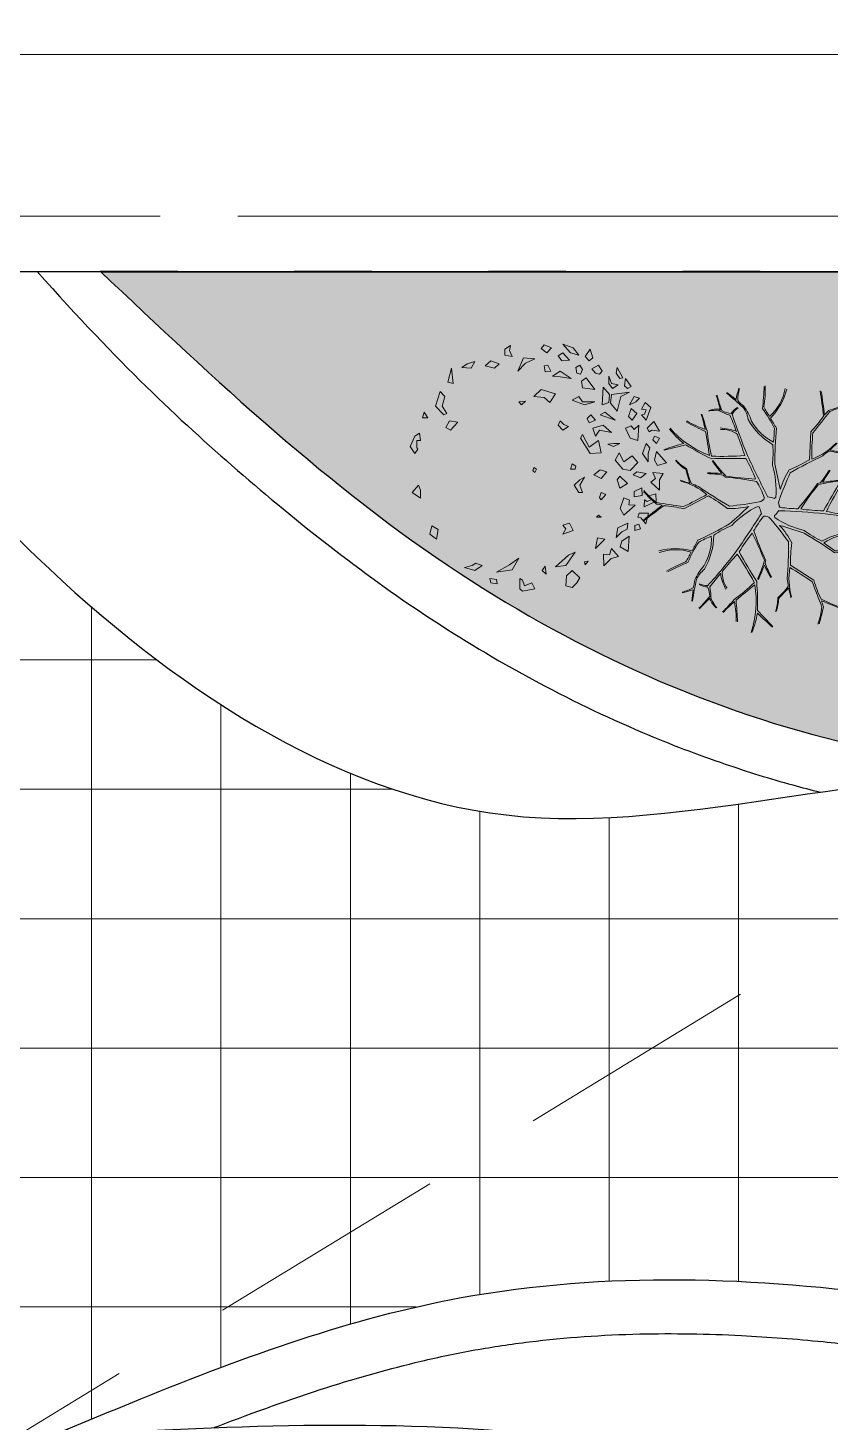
# Model space of a CAD drawing. Header units: inches. Extents: x -12 to 20935469, y -1604 to 24729220.
# Drawn here: x 20926392.1 to 20926466.5, y 24710626.2 to 24710755.5 of the extents above; entities that cross this region are included whole.
import ezdxf

# ---------------------------------------------------------------- set-up
doc = ezdxf.new("R2010")
doc.units = ezdxf.units.IN
doc.header["$LTSCALE"] = 0.03
doc.header["$MEASUREMENT"] = 0
for name, pattern in [('ACAD_ISO03W100', [30, 12, -18]), ('ACAD_ISO08W100', [36, 24, -3, 6, -3]), ('DASHED2', [0.375, 0.25, -0.125])]:
    doc.linetypes.add(name, pattern=pattern)
for name, color, linetype, lineweight in [('dimension', 250, 'Continuous', 0), ('Dot', 253, 'Continuous', 0), ('green_.25', 82, 'Continuous', 0), ('Grid Line', 252, 'Continuous', 18), ('Hatch', 253, 'Continuous', 15), ('hatch-1', 253, 'Continuous', 5), ('ILLUSTR-TREE', 74, 'Continuous', 0), ('wind.', 150, 'Continuous', 20)]:
    doc.layers.add(name, color=color, linetype=linetype, lineweight=lineweight)

# ---------------------------------------------------------------- blocks, each defined once
blk = doc.blocks.new('fff')
at = {"layer": 'Grid Line', "color": 252, "linetype": 'ACAD_ISO08W100', "lineweight": 9, "ltscale": 80, "true_color": 0x939598}
blk.add_line((20833096.95, 24724010.75), (20830726.15, 24724010.75), dxfattribs=at)
blk = doc.blocks.new('GRN1')
at = {"layer": 'ILLUSTR-TREE', "true_color": 0x30441d}
h = blk.add_hatch(color=89, dxfattribs=at)
h.paths.add_polyline_path([(0.2571, -0.0526), (0.2603, -0.0695), (0.2735, -0.0695), (0.2817, -0.0569), (0.2702, -0.059)])
h.paths.add_polyline_path([(0.2406, -0.0821), (0.2308, -0.0927), (0.2357, -0.1137), (0.2472, -0.1011)])
h.paths.add_polyline_path([(0.1897, 0.2148), (0.1848, 0.2064), (0.1914, 0.2), (0.2078, 0.2021)])
h.paths.add_polyline_path([(0.193, 0.1853), (0.1848, 0.1727), (0.1963, 0.1642), (0.2127, 0.1642), (0.1963, 0.1706)])
h.paths.add_polyline_path([(0.1864, 0.1053), (0.2012, 0.1032), (0.2094, 0.1137), (0.1831, 0.1327)])
h.paths.add_polyline_path([(0.2603, 0.0969), (0.2653, 0.0779), (0.285, 0.0611), (0.2768, 0.0842)])
h.paths.add_polyline_path([(0.2078, 0.08), (0.2242, 0.0547), (0.2127, 0.0379), (0.2111, 0.0547)])
h.paths.add_polyline_path([(0.2521, -0.0021), (0.2538, -0.0274), (0.2242, -0.04), (0.2423, -0.0232)])
h.paths.add_polyline_path([(0.2653, 0.0253), (0.2751, 0.0126), (0.2833, 0.019), (0.2768, 0.0358)])
h.paths.add_polyline_path([(0.2373, 0.0274), (0.2357, 0.019), (0.2226, 0.0211), (0.2242, 0.0337)])
h.paths.add_polyline_path([(0.2488, 0.0758), (0.2472, 0.059), (0.2587, 0.0505), (0.2653, 0.0611)])
h.paths.add_polyline_path([(0.2094, 0.1958), (0.2078, 0.1895), (0.2193, 0.1811), (0.2324, 0.1832)])
h.paths.add_polyline_path([(0.2291, 0.1263), (0.2193, 0.1348), (0.2176, 0.1432), (0.2242, 0.1495), (0.2373, 0.1411)])
h.paths.add_polyline_path([(0.2373, 0.099), (0.2275, 0.1053), (0.2176, 0.1011), (0.2193, 0.0927), (0.2324, 0.0905)])
h.paths.add_polyline_path([(0.2538, 0.1284), (0.2472, 0.12), (0.2571, 0.1116), (0.2735, 0.1221)])
h.paths.add_polyline_path([(0.1963, -0.1853), (0.1996, -0.1979), (0.2308, -0.1895)])
h.paths.add_polyline_path([(0.2456, -0.1369), (0.2308, -0.1453), (0.2324, -0.1663), (0.2406, -0.1537)])
h.paths.add_polyline_path([(0.0402, 0.1474), (0.0386, 0.1221), (0.0731, 0.1011), (0.0813, 0.1053), (0.0534, 0.12), (0.0682, 0.1411)])
h.paths.add_polyline_path([(0.0731, 0.278), (0.0616, 0.2716), (0.0698, 0.2632), (0.078, 0.2674)])
h.paths.add_polyline_path([(-0.2275, -0.0884), (-0.2226, -0.0526), (-0.1963, -0.0379), (-0.2111, -0.059)])
h.paths.add_polyline_path([(0.0205, 0.2527), (0.0386, 0.24), (0.0616, 0.2485), (0.0517, 0.2569), (0.0386, 0.2527)])
h.paths.add_polyline_path([(-0.2406, 0.099), (-0.2242, 0.0821), (-0.2357, 0.0695), (-0.2587, 0.0674), (-0.262, 0.0821), (-0.2521, 0.0927)])
h.paths.add_polyline_path([(-0.2324, 0.0232), (-0.2242, 0.0147), (-0.2143, 0.0211)])
h.paths.add_polyline_path([(-0.1307, 0.2358), (-0.1344, 0.2232), (-0.1226, 0.2231), (-0.1198, 0.2319)])
h.paths.add_polyline_path([(-0.1039, 0.2299), (-0.106, 0.2367), (-0.1191, 0.2474), (-0.0951, 0.2536), (-0.0951, 0.2327)])
h.paths.add_polyline_path([(-0.0555, 0.2396), (-0.0585, 0.2217), (-0.0467, 0.2215), (-0.0384, 0.2388)])
h.paths.add_polyline_path([(-0.0771, 0.224), (-0.1, 0.1981), (-0.0846, 0.1897), (-0.0609, 0.1985), (-0.0663, 0.2109), (-0.0766, 0.2096)])
h.paths.add_polyline_path([(-0.216, 0.0442), (-0.2127, 0.0674), (-0.1831, 0.0884), (-0.1897, 0.0737)])
h.paths.add_polyline_path([(-0.1421, 0.0611), (-0.1339, 0.0842), (-0.1174, 0.0758), (-0.1224, 0.0611), (-0.1306, 0.0674)])
h.paths.add_polyline_path([(-0.1812, 0.2081), (-0.1707, 0.1899), (-0.1581, 0.1935), (-0.1472, 0.2104)])
h.paths.add_polyline_path([(-0.2132, 0.1534), (-0.187, 0.1527), (-0.1886, 0.166), (-0.1749, 0.1708), (-0.1924, 0.186), (-0.1969, 0.1696)])
h.paths.add_polyline_path([(-0.15, 0.1808), (-0.1283, 0.1846), (-0.118, 0.2068), (-0.1309, 0.2058), (-0.1372, 0.1936)])
h.paths.add_polyline_path([(-0.1536, 0.1558), (-0.1749, 0.1348), (-0.1503, 0.139)])
h.paths.add_polyline_path([(-0.1043, 0.1474), (-0.1043, 0.1369), (-0.0994, 0.1411)])
h.paths.add_polyline_path([(-0.2028, 0.1179), (-0.2111, 0.1116), (-0.2045, 0.1095)])
h.paths.add_polyline_path([(-0.0205, 0.099), (-0.032, 0.0863), (-0.0485, 0.0969), (-0.0485, 0.1053), (-0.032, 0.099), (-0.014, 0.1095)])
h.paths.add_polyline_path([(0.0189, 0.2295), (0.0008, 0.2127), (0.0041, 0.1958), (0.0238, 0.179), (0.0402, 0.1874), (0.0205, 0.1979), (0.0337, 0.2169)])
h.paths.add_polyline_path([(-0.0287, 0.2064), (-0.0386, 0.1895), (-0.0205, 0.1832), (-0.0123, 0.1895)])
h.paths.add_polyline_path([(-0.0534, 0.1579), (-0.0649, 0.1474), (-0.06, 0.1432), (-0.0485, 0.1474)])
h.paths.add_polyline_path([(0.0178, 0.294), (0.0123, 0.2737), (0.0238, 0.2674), (0.0435, 0.2716)])
h.paths.add_polyline_path([(-0.0435, 0.278), (-0.0255, 0.259), (-0.0172, 0.2695), (-0.0041, 0.2632), (-0.0057, 0.2864), (-0.0205, 0.278)])
h.paths.add_polyline_path([(-0.0808, 0.244), (-0.0685, 0.2712), (-0.0515, 0.2704), (-0.056, 0.254), (-0.0646, 0.2603), (-0.0686, 0.2503), (-0.0653, 0.2447)])
h.paths.add_polyline_path([(0.0041, 0.0021), (-0.0041, -0.0021), (0.0008, -0.0063), (0.0074, -0.0042)])
h.paths.add_polyline_path([(0.0041, 0.0884), (0.0107, 0.0905), (0.0156, 0.0821), (0.0041, 0.0779)])
h.paths.add_polyline_path([(-0.0025, 0.16), (-0.0172, 0.1474), (-0.009, 0.1306), (0.0025, 0.1453)])
h.paths.add_polyline_path([(-0.0057, 0.2485), (-0.0156, 0.2358), (-0.009, 0.219), (-0.0025, 0.2274)])
h.paths.add_polyline_path([(0.0616, 0.1895), (0.055, 0.1748), (0.06, 0.1621), (0.0616, 0.1748)])
h.paths.add_polyline_path([(0.1634, 0.2337), (0.1552, 0.2253), (0.1486, 0.2106), (0.1667, 0.2211)])
h.paths.add_polyline_path([(0.1552, 0.1327), (0.1486, 0.1095), (0.1585, 0.0821), (0.1667, 0.0969), (0.1552, 0.1053)])
h.paths.add_polyline_path([(0.0994, 0.0737), (0.0912, 0.0611), (0.1027, 0.0505), (0.1125, 0.0547), (0.1043, 0.0632)])
h.paths.add_polyline_path([(0.1569, -0.0232), (0.1486, -0.0316), (0.1552, -0.0379)])
h.paths.add_polyline_path([(0.1536, 0.0316), (0.1651, 0.019), (0.1667, -0.0042), (0.1831, 0.0126), (0.1733, 0.0442)])
h.paths.add_polyline_path([(0.1027, 0.2316), (0.0682, 0.2295), (0.0731, 0.2127), (0.0961, 0.2021), (0.101, 0.2148), (0.0928, 0.2211)])
h.paths.add_polyline_path([(0.1289, 0.2274), (0.1142, 0.2169), (0.1224, 0.2085), (0.1404, 0.2148)])
h.paths.add_polyline_path([(0.0862, 0.1706), (0.0912, 0.1432), (0.078, 0.1348), (0.0961, 0.1284), (0.1027, 0.1516)])
h.paths.add_polyline_path([(0.1339, 0.1832), (0.1667, 0.1916), (0.1766, 0.2106), (0.1716, 0.1706), (0.1519, 0.1685)])
h.paths.add_polyline_path([(0.1257, 0.1453), (0.1142, 0.179), (0.1322, 0.1558)])
h.paths.add_polyline_path([(0.1536, 0.1642), (0.1486, 0.1495), (0.1881, 0.1516), (0.1716, 0.1663)])
h.paths.add_polyline_path([(0.1142, 0.1348), (0.1076, 0.12), (0.1174, 0.1158), (0.1257, 0.1242)])
h.paths.add_polyline_path([(0.0879, 0.2548), (0.0912, 0.2611), (0.0895, 0.278), (0.1109, 0.2653), (0.0961, 0.2506)])
h.paths.add_polyline_path([(0.1142, 0.2485), (0.1421, 0.259), (0.1536, 0.2464), (0.1388, 0.2379), (0.1371, 0.2485), (0.1273, 0.2443), (0.1257, 0.2379)])
h.paths.add_polyline_path([(-0.2521, -0.0084), (-0.2653, -0.0021), (-0.2702, -0.0295), (-0.2653, -0.0358), (-0.2423, -0.0358), (-0.2456, -0.0295), (-0.2587, -0.0253)])
h.paths.add_polyline_path([(-0.2538, -0.0863), (-0.2439, -0.0884), (-0.2423, -0.1032), (-0.2521, -0.1011)])
h.paths.add_polyline_path([(0.055, -0.2822), (0.0386, -0.2716), (0.0485, -0.2653), (0.0517, -0.2674), (0.0682, -0.2674), (0.0682, -0.259), (0.0846, -0.2611), (0.078, -0.2716)])
h.paths.add_polyline_path([(-0.1322, -0.219), (-0.1536, -0.2232), (-0.1421, -0.2379), (-0.124, -0.2337)])
h.paths.add_polyline_path([(-0.2176, -0.16), (-0.2242, -0.1369), (-0.2127, -0.12), (-0.2078, -0.1348), (-0.2127, -0.1432)])
h.paths.add_polyline_path([(-0.0485, -0.278), (-0.0616, -0.259), (-0.0435, -0.259), (-0.032, -0.2632)])
h.paths.add_polyline_path([(0.1289, -0.2), (0.1257, -0.2064), (0.1454, -0.2253), (0.1782, -0.2148), (0.1667, -0.2043), (0.1454, -0.2106)])
h.paths.add_polyline_path([(0.1191, -0.2548), (0.1322, -0.2506), (0.1191, -0.2422)])
h.paths.add_polyline_path([(0.1092, -0.1748), (0.0912, -0.1916), (0.0977, -0.2021), (0.1125, -0.1937)])
at = {"layer": 'ILLUSTR-TREE', "color": 89, "true_color": 0x30441d}
for p, q in [((-0.0057, 0.2864), (-0.0205, 0.278)), ((-0.0041, 0.2632), (-0.0057, 0.2864)), ((0.0178, 0.294), (0.0123, 0.2737)), ((0.0435, 0.2716), (0.0178, 0.294)), ((-0.1191, 0.2474), (-0.0951, 0.2536)), ((-0.0951, 0.2536), (-0.0951, 0.2327)), ((-0.0808, 0.244), (-0.0685, 0.2712)), ((-0.0646, 0.2603), (-0.0686, 0.2503)), ((-0.0685, 0.2712), (-0.0515, 0.2704)), ((-0.056, 0.254), (-0.0646, 0.2603)), ((-0.0515, 0.2704), (-0.056, 0.254)), ((-0.0205, 0.278), (-0.0435, 0.278)), ((-0.0435, 0.278), (-0.0255, 0.259)), ((-0.0255, 0.259), (-0.0172, 0.2695)), ((-0.0172, 0.2695), (-0.0041, 0.2632)), ((0.0123, 0.2737), (0.0238, 0.2674)), ((0.0386, 0.2527), (0.0205, 0.2527)), ((0.0205, 0.2527), (0.0386, 0.24)), ((0.0238, 0.2674), (0.0435, 0.2716)), ((0.0517, 0.2569), (0.0386, 0.2527)), ((0.0616, 0.2485), (0.0517, 0.2569)), ((0.0731, 0.278), (0.0616, 0.2716)), ((0.0616, 0.2716), (0.0698, 0.2632)), ((0.0698, 0.2632), (0.078, 0.2674)), ((0.078, 0.2674), (0.0731, 0.278)), ((0.0879, 0.2548), (0.0912, 0.2611)), ((0.0961, 0.2506), (0.0879, 0.2548)), ((0.0895, 0.278), (0.1109, 0.2653)), ((0.0912, 0.2611), (0.0895, 0.278)), ((0.1109, 0.2653), (0.0961, 0.2506)), ((0.1142, 0.2485), (0.1421, 0.259)), ((0.1421, 0.259), (0.1536, 0.2464)), ((-0.1307, 0.2358), (-0.1344, 0.2232)), ((-0.1344, 0.2232), (-0.1226, 0.2231)), ((-0.1198, 0.2319), (-0.1307, 0.2358)), ((-0.1226, 0.2231), (-0.1198, 0.2319)), ((-0.106, 0.2367), (-0.1191, 0.2474)), ((-0.1039, 0.2299), (-0.106, 0.2367)), ((-0.0951, 0.2327), (-0.1039, 0.2299)), ((-0.0771, 0.224), (-0.1, 0.1981)), ((-0.0653, 0.2447), (-0.0808, 0.244)), ((-0.0766, 0.2096), (-0.0771, 0.224)), ((-0.0686, 0.2503), (-0.0653, 0.2447)), ((-0.0555, 0.2396), (-0.0585, 0.2217)), ((-0.0585, 0.2217), (-0.0467, 0.2215)), ((-0.0384, 0.2388), (-0.0555, 0.2396)), ((-0.0467, 0.2215), (-0.0384, 0.2388)), ((-0.0057, 0.2485), (-0.0156, 0.2358)), ((-0.0156, 0.2358), (-0.009, 0.219)), ((-0.009, 0.219), (-0.0025, 0.2274)), ((-0.0025, 0.2274), (-0.0057, 0.2485)), ((0.0189, 0.2295), (0.0008, 0.2127)), ((0.0337, 0.2169), (0.0189, 0.2295)), ((0.0386, 0.24), (0.0616, 0.2485)), ((0.1027, 0.2316), (0.0682, 0.2295)), ((0.0682, 0.2295), (0.0731, 0.2127)), ((0.0928, 0.2211), (0.1027, 0.2316)), ((0.101, 0.2148), (0.0928, 0.2211)), ((0.1257, 0.2379), (0.1142, 0.2485)), ((0.1289, 0.2274), (0.1142, 0.2169)), ((0.1273, 0.2443), (0.1257, 0.2379)), ((0.1371, 0.2485), (0.1273, 0.2443)), ((0.1404, 0.2148), (0.1289, 0.2274)), ((0.1388, 0.2379), (0.1371, 0.2485)), ((0.1536, 0.2464), (0.1388, 0.2379)), ((0.1552, 0.2253), (0.1486, 0.2106)), ((0.1486, 0.2106), (0.1667, 0.2211)), ((0.1634, 0.2337), (0.1552, 0.2253)), ((0.1667, 0.2211), (0.1634, 0.2337)), ((-0.1472, 0.2104), (-0.1812, 0.2081)), ((-0.1812, 0.2081), (-0.1707, 0.1899)), ((-0.1707, 0.1899), (-0.1581, 0.1935)), ((-0.1581, 0.1935), (-0.1472, 0.2104)), ((-0.1372, 0.1936), (-0.15, 0.1808)), ((-0.1309, 0.2058), (-0.1372, 0.1936)), ((-0.118, 0.2068), (-0.1309, 0.2058)), ((-0.1283, 0.1846), (-0.118, 0.2068)), ((-0.1, 0.1981), (-0.0846, 0.1897)), ((-0.0846, 0.1897), (-0.0609, 0.1985)), ((-0.0663, 0.2109), (-0.0766, 0.2096)), ((-0.0609, 0.1985), (-0.0663, 0.2109)), ((-0.0287, 0.2064), (-0.0386, 0.1895)), ((-0.0386, 0.1895), (-0.0205, 0.1832)), ((-0.0123, 0.1895), (-0.0287, 0.2064)), ((-0.0205, 0.1832), (-0.0123, 0.1895)), ((0.0008, 0.2127), (0.0041, 0.1958)), ((0.0041, 0.1958), (0.0238, 0.179)), ((0.0205, 0.1979), (0.0337, 0.2169)), ((0.0402, 0.1874), (0.0205, 0.1979)), ((0.0616, 0.1895), (0.055, 0.1748)), ((0.0616, 0.1748), (0.0616, 0.1895)), ((0.0731, 0.2127), (0.0961, 0.2021)), ((0.0961, 0.2021), (0.101, 0.2148)), ((0.1142, 0.2169), (0.1224, 0.2085)), ((0.1224, 0.2085), (0.1404, 0.2148)), ((0.1339, 0.1832), (0.1667, 0.1916)), ((0.1667, 0.1916), (0.1766, 0.2106)), ((0.1766, 0.2106), (0.1716, 0.1706)), ((0.1897, 0.2148), (0.1848, 0.2064)), ((0.1848, 0.2064), (0.1914, 0.2)), ((0.2078, 0.2021), (0.1897, 0.2148)), ((0.1914, 0.2), (0.2078, 0.2021)), ((0.2094, 0.1958), (0.2078, 0.1895)), ((0.2078, 0.1895), (0.2193, 0.1811)), ((0.2324, 0.1832), (0.2094, 0.1958)), ((-0.1969, 0.1696), (-0.2132, 0.1534)), ((-0.1924, 0.186), (-0.1969, 0.1696)), ((-0.1749, 0.1708), (-0.1924, 0.186)), ((-0.1886, 0.166), (-0.1749, 0.1708)), ((-0.187, 0.1527), (-0.1886, 0.166)), ((-0.15, 0.1808), (-0.1283, 0.1846)), ((-0.0534, 0.1579), (-0.0649, 0.1474)), ((-0.0485, 0.1474), (-0.0534, 0.1579)), ((-0.0025, 0.16), (-0.0172, 0.1474)), ((0.0025, 0.1453), (-0.0025, 0.16)), ((0.0238, 0.179), (0.0402, 0.1874)), ((0.055, 0.1748), (0.06, 0.1621)), ((0.06, 0.1621), (0.0616, 0.1748)), ((0.1027, 0.1516), (0.0862, 0.1706)), ((0.0862, 0.1706), (0.0912, 0.1432)), ((0.1142, 0.179), (0.1322, 0.1558)), ((0.1257, 0.1453), (0.1142, 0.179)), ((0.1519, 0.1685), (0.1339, 0.1832)), ((0.1536, 0.1642), (0.1486, 0.1495)), ((0.1716, 0.1706), (0.1519, 0.1685)), ((0.1716, 0.1663), (0.1536, 0.1642)), ((0.1881, 0.1516), (0.1716, 0.1663)), ((0.193, 0.1853), (0.1848, 0.1727)), ((0.1848, 0.1727), (0.1963, 0.1642)), ((0.1963, 0.1706), (0.193, 0.1853)), ((0.2127, 0.1642), (0.1963, 0.1706)), ((0.1963, 0.1642), (0.2127, 0.1642)), ((0.2193, 0.1811), (0.2324, 0.1832)), ((-0.2132, 0.1534), (-0.187, 0.1527)), ((-0.1536, 0.1558), (-0.1749, 0.1348)), ((-0.1749, 0.1348), (-0.1503, 0.139)), ((-0.1503, 0.139), (-0.1536, 0.1558)), ((-0.0994, 0.1411), (-0.1043, 0.1474)), ((-0.1043, 0.1474), (-0.1043, 0.1369)), ((-0.1043, 0.1369), (-0.0994, 0.1411)), ((-0.0649, 0.1474), (-0.06, 0.1432)), ((-0.06, 0.1432), (-0.0485, 0.1474)), ((-0.0172, 0.1474), (-0.009, 0.1306)), ((-0.009, 0.1306), (0.0025, 0.1453)), ((0.0402, 0.1474), (0.0386, 0.1221)), ((0.0682, 0.1411), (0.0402, 0.1474)), ((0.0534, 0.12), (0.0682, 0.1411)), ((0.0912, 0.1432), (0.078, 0.1348)), ((0.078, 0.1348), (0.0961, 0.1284)), ((0.0961, 0.1284), (0.1027, 0.1516)), ((0.1142, 0.1348), (0.1076, 0.12)), ((0.1257, 0.1242), (0.1142, 0.1348)), ((0.1322, 0.1558), (0.1257, 0.1453)), ((0.1486, 0.1495), (0.1881, 0.1516)), ((0.1552, 0.1327), (0.1486, 0.1095)), ((0.1552, 0.1053), (0.1552, 0.1327)), ((0.2094, 0.1137), (0.1831, 0.1327)), ((0.1831, 0.1327), (0.1864, 0.1053)), ((0.2176, 0.1432), (0.2242, 0.1495)), ((0.2193, 0.1348), (0.2176, 0.1432)), ((0.2291, 0.1263), (0.2193, 0.1348)), ((0.2242, 0.1495), (0.2373, 0.1411)), ((0.2373, 0.1411), (0.2291, 0.1263)), ((0.2538, 0.1284), (0.2472, 0.12)), ((0.2735, 0.1221), (0.2538, 0.1284)), ((-0.2521, 0.0927), (-0.2406, 0.099)), ((-0.2406, 0.099), (-0.2242, 0.0821)), ((-0.2028, 0.1179), (-0.2111, 0.1116)), ((-0.2111, 0.1116), (-0.2045, 0.1095)), ((-0.2045, 0.1095), (-0.2028, 0.1179)), ((-0.0485, 0.1053), (-0.032, 0.099)), ((-0.0485, 0.0969), (-0.0485, 0.1053)), ((-0.032, 0.0863), (-0.0485, 0.0969)), ((-0.032, 0.099), (-0.014, 0.1095)), ((-0.0205, 0.099), (-0.032, 0.0863)), ((-0.014, 0.1095), (-0.0205, 0.099)), ((0.0386, 0.1221), (0.0731, 0.1011)), ((0.0813, 0.1053), (0.0534, 0.12)), ((0.0731, 0.1011), (0.0813, 0.1053)), ((0.1076, 0.12), (0.1174, 0.1158)), ((0.1174, 0.1158), (0.1257, 0.1242)), ((0.1486, 0.1095), (0.1585, 0.0821)), ((0.1667, 0.0969), (0.1552, 0.1053)), ((0.1585, 0.0821), (0.1667, 0.0969)), ((0.1864, 0.1053), (0.2012, 0.1032)), ((0.2012, 0.1032), (0.2094, 0.1137)), ((0.2275, 0.1053), (0.2176, 0.1011)), ((0.2176, 0.1011), (0.2193, 0.0927)), ((0.2373, 0.099), (0.2275, 0.1053)), ((0.2324, 0.0905), (0.2373, 0.099)), ((0.2472, 0.12), (0.2571, 0.1116)), ((0.2571, 0.1116), (0.2735, 0.1221)), ((0.2768, 0.0842), (0.2603, 0.0969)), ((0.2603, 0.0969), (0.2653, 0.0779)), ((-0.262, 0.0821), (-0.2521, 0.0927)), ((-0.2587, 0.0674), (-0.262, 0.0821)), ((-0.2357, 0.0695), (-0.2587, 0.0674)), ((-0.2242, 0.0821), (-0.2357, 0.0695)), ((-0.1897, 0.0737), (-0.216, 0.0442)), ((-0.216, 0.0442), (-0.2127, 0.0674)), ((-0.2127, 0.0674), (-0.1831, 0.0884)), ((-0.1831, 0.0884), (-0.1897, 0.0737)), ((-0.1421, 0.0611), (-0.1339, 0.0842)), ((-0.1306, 0.0674), (-0.1421, 0.0611)), ((-0.1339, 0.0842), (-0.1174, 0.0758)), ((-0.1224, 0.0611), (-0.1306, 0.0674)), ((-0.1174, 0.0758), (-0.1224, 0.0611)), ((0.0041, 0.0884), (0.0107, 0.0905)), ((0.0041, 0.0779), (0.0041, 0.0884)), ((0.0156, 0.0821), (0.0041, 0.0779)), ((0.0107, 0.0905), (0.0156, 0.0821)), ((0.0994, 0.0737), (0.0912, 0.0611)), ((0.1043, 0.0632), (0.0994, 0.0737)), ((0.1125, 0.0547), (0.1043, 0.0632)), ((0.2111, 0.0547), (0.2078, 0.08)), ((0.2078, 0.08), (0.2242, 0.0547)), ((0.2193, 0.0927), (0.2324, 0.0905)), ((0.2488, 0.0758), (0.2472, 0.059)), ((0.2653, 0.0611), (0.2488, 0.0758)), ((0.2653, 0.0779), (0.285, 0.0611)), ((0.285, 0.0611), (0.2768, 0.0842)), ((0.0912, 0.0611), (0.1027, 0.0505)), ((0.1027, 0.0505), (0.1125, 0.0547)), ((0.1733, 0.0442), (0.1536, 0.0316)), ((0.1536, 0.0316), (0.1651, 0.019)), ((0.1831, 0.0126), (0.1733, 0.0442)), ((0.2127, 0.0379), (0.2111, 0.0547)), ((0.2242, 0.0547), (0.2127, 0.0379)), ((0.2226, 0.0211), (0.2242, 0.0337)), ((0.2242, 0.0337), (0.2373, 0.0274)), ((0.2472, 0.059), (0.2587, 0.0505)), ((0.2587, 0.0505), (0.2653, 0.0611)), ((0.2768, 0.0358), (0.2653, 0.0253)), ((0.2833, 0.019), (0.2768, 0.0358)), ((-0.2143, 0.0211), (-0.2324, 0.0232)), ((-0.2324, 0.0232), (-0.2242, 0.0147)), ((-0.2242, 0.0147), (-0.2143, 0.0211)), ((0.0041, 0.0021), (-0.0041, -0.0021)), ((0.0074, -0.0042), (0.0041, 0.0021)), ((0.1651, 0.019), (0.1667, -0.0042)), ((0.1667, -0.0042), (0.1831, 0.0126)), ((0.2357, 0.019), (0.2226, 0.0211)), ((0.2373, 0.0274), (0.2357, 0.019)), ((0.2653, 0.0253), (0.2751, 0.0126)), ((0.2751, 0.0126), (0.2833, 0.019)), ((-0.2653, -0.0021), (-0.2702, -0.0295)), ((-0.2702, -0.0295), (-0.2653, -0.0358)), ((-0.2521, -0.0084), (-0.2653, -0.0021)), ((-0.2587, -0.0253), (-0.2521, -0.0084)), ((-0.2456, -0.0295), (-0.2587, -0.0253)), ((-0.2423, -0.0358), (-0.2456, -0.0295)), ((-0.0041, -0.0021), (0.0008, -0.0063)), ((0.0008, -0.0063), (0.0074, -0.0042)), ((0.1569, -0.0232), (0.1486, -0.0316)), ((0.1552, -0.0379), (0.1569, -0.0232)), ((0.2242, -0.04), (0.2423, -0.0232)), ((0.2538, -0.0274), (0.2242, -0.04)), ((0.2423, -0.0232), (0.2521, -0.0021)), ((0.2521, -0.0021), (0.2538, -0.0274)), ((-0.2653, -0.0358), (-0.2423, -0.0358)), ((-0.2275, -0.0884), (-0.2226, -0.0526)), ((-0.2111, -0.059), (-0.2275, -0.0884)), ((-0.2226, -0.0526), (-0.1963, -0.0379)), ((-0.1963, -0.0379), (-0.2111, -0.059)), ((0.1486, -0.0316), (0.1552, -0.0379)), ((0.2702, -0.059), (0.2571, -0.0526)), ((0.2571, -0.0526), (0.2603, -0.0695)), ((0.2817, -0.0569), (0.2702, -0.059)), ((0.2735, -0.0695), (0.2817, -0.0569)), ((-0.2521, -0.1011), (-0.2538, -0.0863)), ((-0.2538, -0.0863), (-0.2439, -0.0884)), ((-0.2439, -0.0884), (-0.2423, -0.1032)), ((0.2406, -0.0821), (0.2308, -0.0927)), ((0.2308, -0.0927), (0.2357, -0.1137)), ((0.2472, -0.1011), (0.2406, -0.0821)), ((0.2603, -0.0695), (0.2735, -0.0695)), ((-0.2423, -0.1032), (-0.2521, -0.1011)), ((-0.2242, -0.1369), (-0.2127, -0.12)), ((-0.2127, -0.12), (-0.2078, -0.1348)), ((0.2357, -0.1137), (0.2472, -0.1011)), ((-0.2176, -0.16), (-0.2242, -0.1369)), ((-0.2127, -0.1432), (-0.2176, -0.16)), ((-0.2078, -0.1348), (-0.2127, -0.1432)), ((0.2456, -0.1369), (0.2308, -0.1453)), ((0.2308, -0.1453), (0.2324, -0.1663)), ((0.2324, -0.1663), (0.2406, -0.1537)), ((0.2406, -0.1537), (0.2456, -0.1369)), ((0.1092, -0.1748), (0.0912, -0.1916)), ((0.1125, -0.1937), (0.1092, -0.1748)), ((0.2308, -0.1895), (0.1963, -0.1853)), ((0.1963, -0.1853), (0.1996, -0.1979)), ((-0.1322, -0.219), (-0.1536, -0.2232)), ((-0.124, -0.2337), (-0.1322, -0.219)), ((0.0912, -0.1916), (0.0977, -0.2021)), ((0.0977, -0.2021), (0.1125, -0.1937)), ((0.1289, -0.2), (0.1257, -0.2064)), ((0.1257, -0.2064), (0.1454, -0.2253)), ((0.1454, -0.2106), (0.1289, -0.2)), ((0.1667, -0.2043), (0.1454, -0.2106)), ((0.1454, -0.2253), (0.1782, -0.2148)), ((0.1782, -0.2148), (0.1667, -0.2043)), ((0.1996, -0.1979), (0.2308, -0.1895)), ((-0.1536, -0.2232), (-0.1421, -0.2379)), ((-0.1421, -0.2379), (-0.124, -0.2337)), ((0.1191, -0.2422), (0.1191, -0.2548)), ((0.1322, -0.2506), (0.1191, -0.2422)), ((0.1191, -0.2548), (0.1322, -0.2506)), ((-0.0616, -0.259), (-0.0435, -0.259)), ((-0.0485, -0.278), (-0.0616, -0.259)), ((-0.032, -0.2632), (-0.0485, -0.278)), ((-0.0435, -0.259), (-0.032, -0.2632)), ((0.0386, -0.2716), (0.0485, -0.2653)), ((0.055, -0.2822), (0.0386, -0.2716)), ((0.0485, -0.2653), (0.0517, -0.2674)), ((0.0517, -0.2674), (0.0682, -0.2674)), ((0.078, -0.2716), (0.055, -0.2822)), ((0.0682, -0.259), (0.0846, -0.2611)), ((0.0682, -0.2674), (0.0682, -0.259)), ((0.0846, -0.2611), (0.078, -0.2716))]:
    blk.add_line(p, q, dxfattribs=at)
blk = doc.blocks.new('T13')
for p, q in [((0.428, 0.593), (0.428, 0.593)), ((0.564, 0.201), (0.708, 0.425)), ((-0.438, 0.382), (-0.704, 0.395)), ((-0.709, 0.069), (-0.709, 0.068)), ((0.313, -0.654), (0.314, -0.654))]:
    blk.add_line(p, q)
blk.add_lwpolyline([(0.427, -1.05, -0.126142), (0.426, -0.734, 0.03539), (0.327, -0.681, 0.025442), (0.171, -0.378, 0.018467), (0.006, -0.197, -0.070709), (0.025, -0.398, 0.036684), (-0.094, -0.576), (0.029, -0.813, 0.055374), (-0.001, -1.003, 0.015419), (0.146, -1.196, 0.015419)], format="xyb")
for centre, radius, start, end in [((0.544, 1.271), 0.997, 188.7058, 199.8279), ((0.487, 1.309), 0.939, 191.4363, 219.4054), ((2.092, 2.555), 2.776, 211.5979, 215.8713), ((0.608, 1.597), 0.999, 209.5693, 220.5893), ((-1.992, 1.559), 1.94, 341.6031, 346.0626), ((1.959, 0.54), 2.134, 165.0867, 169.3971), ((-0.172, 0.689), 0.417, 57.2831, 70.5415), ((-0.101, 0.801), 0.295, 55.7919, 76.1738), ((-2.445, 1.733), 2.609, 344.4829, 347.6524), ((1.593, 0.768), 1.537, 164.7926, 170.4991), ((-1.853, 0.308), 2.214, 16.7515, 22.1702), ((-1.336, 0.436), 1.696, 21.0828, 24.7967), ((1.08, 0.32), 1.105, 133.2252, 138.9211), ((0.637, 0.8), 0.446, 134.2559, 149.009), ((-0.867, -0.717), 1.716, 73.986, 80.5441), ((-1.66, -3.154), 4.262, 72.5672, 75.4116), ((-4.885, 2.598), 5.014, 337.9162, 340.5525), ((1.254, 0.291), 1.533, 155.2685, 164.6643), ((0.545, 1.325), 0.568, 210.069, 222.0712), ((0.275, 1.142), 0.231, 204.7952, 206.8355), ((-0.132, 0.758), 0.348, 54.0156, 54.654), ((4.614, -0.037), 4.575, 167.6308, 172.856), ((0.255, 1.121), 0.203, 209.038, 235.4044), ((-7.207, 2.044), 7.413, 350.2155, 351.4641), ((0.215, 0.819), 0.155, 87.3146, 119.155), ((0.229, 0.82), 0.148, 91.5584, 124.1588), ((-0.004, 0.92), 0.273, 339.3563, 5.467), ((0.931, 1.199), 0.697, 194.0874, 200.3062), ((-0.322, 0.9), 0.603, 349.9787, 5.4953), ((-1.136, 2.054), 1.969, 322.1847, 328.3706), ((-0.499, 1.607), 1.205, 321.3001, 330.841), ((-0.115, 0.911), 0.434, 190.6007, 207.3466), ((-0.185, 0.898), 0.356, 190.4335, 211.331), ((2.195, 2.326), 2.94, 208.7548, 214.1059), ((-0.133, 0.647), 0.251, 24.7539, 64.6899), ((-0.348, 0.394), 0.593, 40.7586, 56.4721), ((0.897, 0.817), 0.645, 179.3917, 209.4521), ((-0.7, 0.704), 1.129, 356.076, 7.2625), ((0.982, 0.806), 0.543, 174.9586, 186.2056), ((0.268, 1.342), 0.636, 285.7899, 314.5476), ((0.345, 1.206), 0.469, 281.9294, 319.6866), ((0.284, 0.99), 1.264, 192.0056, 199.7094), ((-0.29, 0.846), 0.664, 189.447, 203.9688), ((-7.954, 2.442), 7.652, 345.8988, 346.931), ((0.332, 0.449), 0.862, 162.2444, 171.9735), ((-2.88, -4.306), 5.64, 58.7399, 62.0811), ((1.461, 3.425), 3.207, 238.3111, 243.9484), ((-7.207, 2.044), 7.413, 348.3218, 349.9921), ((0.756, 0.787), 0.485, 179.0591, 213.5916), ((1.238, 0.699), 0.797, 177.7287, 185.8361), ((-2.696, 2.116), 3.934, 335.6554, 339.189), ((-16.294, 7.516), 18.574, 337.7977, 338.5026), ((-1.361, -0.003), 0.727, 46.8401, 51.2834), ((7.521, 10.863), 13.291, 230.7052, 231.8125), ((-1.049, 0.176), 0.646, 20.6684, 45.6115), ((-0.021, 1.104), 0.734, 218.4282, 225.7889), ((0.143, 1.028), 0.808, 214.5859, 219.8976), ((-1.14, -0.69), 1.494, 51.9536, 57.6458), ((-2.181, -2.425), 3.524, 56.2728, 58.4632), ((9.351, 1.792), 9.661, 186.7632, 187.6443), ((0.695, 0.725), 0.932, 184.3684, 196.1636), ((9.043, -0.28), 9.005, 174.8238, 177.6274), ((3.164, -1.329), 3.345, 144.4125, 150.2422), ((-1.673, 1.981), 2.498, 324.16, 327.1682), ((-0.466, -3.399), 3.934, 95.6554, 99.189), ((1.657, -17.875), 18.574, 97.7977, 98.5026), ((-1.324, -0.218), 0.871, 44.6875, 57.3652), ((-0.449, 3.055), 2.651, 264.6412, 270.0914), ((3.652, 2.474), 4.572, 205.4372, 209.8163), ((3.15, 1.541), 3.531, 197.3863, 197.8324), ((-2.549, -2.784), 3.998, 49.8987, 54.2252), ((1.705, 2.857), 3.058, 231.4605, 236.7593), ((-1.625, 0.542), 1.672, 351.6597, 359.072), ((-0.503, 0.894), 0.926, 322.7918, 334.8087), ((2.884, -1.126), 2.651, 144.6412, 150.0914), ((0.487, 1.268), 0.871, 284.6875, 297.3652), ((5.661, -11.931), 13.291, 110.7052, 111.8125), ((0.692, 1.193), 0.727, 286.8401, 291.2834), ((0.73, -0.728), 1.264, 72.0056, 79.7094), ((0.892, -0.159), 0.664, 69.447, 83.9688), ((-1.694, -0.357), 1.458, 22.0617, 30.4653), ((-0.983, 0.266), 1.01, 350.8974, 0.4845), ((-0.595, 0.53), 0.852, 325.9263, 346.7063), ((3.383, -0.792), 3.319, 160.2028, 164.4346), ((-1.199, -0.31), 0.469, 41.9294, 79.6866), ((-1.278, -0.445), 0.636, 45.7899, 74.5476), ((0.045, 0.794), 0.718, 237.2581, 253.4365), ((1.067, 3.242), 3.341, 245.5712, 250.4573), ((2.289, -2.532), 3.341, 125.5712, 130.4573), ((0.68, -0.423), 0.718, 117.2581, 133.4365), ((0.331, -4.387), 4.572, 85.4372, 89.8163), ((0.552, 1.659), 1.458, 262.0617, 270.4653), ((0.691, 0.834), 0.646, 260.6684, 285.6115), ((0.833, -0.625), 0.808, 94.5859, 99.8976), ((0.237, -0.499), 0.862, 42.2444, 51.9735), ((0.981, -0.521), 0.734, 98.4282, 105.7889), ((6.106, 5.68), 7.652, 225.8988, 226.931), ((-1.171, 0.442), 0.543, 294.9586, 306.2056), ((-0.241, -0.964), 1.129, 116.076, 127.2625), ((-1.206, 0.717), 0.797, 297.7287, 305.8361), ((-1.137, 0.362), 0.645, 299.3917, 329.4521), ((-1.041, 0.256), 0.485, 299.0591, 333.5916), ((-0.413, 3.399), 3.345, 264.4125, 270.2422), ((-0.861, -2.445), 2.498, 84.16, 87.1682), ((-0.504, -0.889), 0.926, 82.7918, 94.8087), ((-0.987, 3.32), 3.319, 280.2028, 284.4346), ((-0.143, -0.786), 0.852, 85.9263, 106.7063), ((0.186, -0.04), 0.272, 161.0905, 174.0917), ((-0.115, 0.03), 0.047, 22.2078, 46.2598), ((-0.027, 0.15), 0.0608, 247.4125, 313.0745), ((-0.114, -0.128), 0.272, 41.0905, 54.0917), ((0.098, 0.098), 0.047, 262.2078, 286.2598), ((0.156, -0.038), 0.0587, 126.0856, 194.4014), ((-0.014, 1.345), 1.494, 291.9536, 297.6458), ((-0.995, 3.114), 3.524, 296.2728, 298.4632), ((0.884, -0.275), 0.356, 70.4335, 91.331), ((0.861, -0.343), 0.434, 70.6007, 87.3466), ((-1.888, 3.027), 4.262, 312.5672, 315.4116), ((-0.173, 1.123), 1.716, 313.986, 320.5441), ((-1.124, -1.242), 1.205, 81.3001, 90.841), ((-1.192, -2.016), 1.969, 82.1847, 88.3706), ((-4.26, 7.966), 9.005, 294.8238, 297.6274), ((0.361, -1.684), 1.672, 111.6597, 119.072), ((-3.308, 0.042), 3.058, 351.4605, 356.7593), ((3.704, -0.821), 3.998, 169.8987, 174.2252), ((0.28, -0.99), 1.01, 110.8974, 120.4845), ((-0.092, -0.099), 0.0543, 2.868, 77.619), ((-3.323, -0.703), 3.341, 5.5712, 10.4573), ((0.05, -0.12), 0.047, 142.2078, 166.2598), ((0.771, 0.264), 0.852, 205.9263, 226.7063), ((-0.04, 0.175), 0.272, 281.0905, 294.0917), ((-4.75, -7.679), 9.005, 54.8238, 57.6274), ((0.736, 0.731), 1.01, 230.8974, 240.4845), ((-1.123, 3.612), 3.998, 289.8987, 294.2252), ((1.636, -2.892), 3.058, 111.4605, 116.7593), ((-2.275, 4.66), 5.64, 298.7399, 302.0811), ((0.294, -0.951), 0.932, 64.3684, 76.1636), ((-0.226, -3.485), 3.531, 77.3863, 77.8324), ((-3.11, -8.981), 9.661, 66.7632, 67.6443), ((0.931, -3.051), 2.94, 88.7548, 94.1059), ((0.905, -1.063), 0.939, 71.4363, 99.4054), ((0.843, -1.094), 0.997, 68.7058, 79.8279), ((0.678, -1.764), 2.214, 136.7515, 142.1702), ((-1.486, 0.201), 0.697, 314.0874, 320.3062), ((-0.6, -0.734), 0.603, 109.9787, 125.4953), ((-0.776, -0.469), 0.273, 99.3563, 125.467), ((-2.257, 4.009), 4.575, 287.6308, 292.856), ((1.852, -7.27), 7.413, 108.3218, 109.9921), ((-3.678, -0.454), 3.207, 358.3111, 3.9484), ((5.188, -0.347), 5.64, 178.7399, 182.0811), ((1.296, 1.149), 1.672, 231.6597, 239.072), ((2.25, -2.965), 3.207, 118.3111, 123.9484), ((-0.361, -1.219), 1.533, 35.2685, 44.6643), ((4.706, 2.945), 5.014, 217.9162, 220.5525), ((-0.799, 0.769), 1.105, 253.2252, 258.9211), ((-0.993, 0.146), 0.446, 254.2559, 269.009), ((0.309, -1.38), 1.696, 141.0828, 144.7967), ((-0.798, -0.229), 0.155, 207.3146, 239.155), ((-0.807, -0.218), 0.148, 211.5584, 244.1588), ((-1.401, -0.196), 0.568, 330.069, 342.0712), ((-1.08, -0.345), 0.203, 329.038, 355.4044), ((1.852, -7.27), 7.413, 110.2155, 111.4641), ((-0.149, -0.504), 0.593, 160.7586, 176.4721), ((-0.475, -0.444), 0.251, 144.7539, 184.6899), ((-3.95, 1.92), 4.572, 325.4372, 329.8163), ((1.04, 0.002), 0.926, 202.7918, 214.8087), ((-2.325, -3.965), 4.575, 47.6308, 52.856), ((5.388, 5.233), 7.413, 228.3218, 229.9921), ((-0.498, -1.954), 2.134, 45.0867, 49.3971), ((1.181, -3.077), 2.776, 91.5979, 95.8713), ((1.093, -1.312), 0.999, 89.5693, 100.5893), ((2.36, 0.958), 1.94, 221.6031, 226.0626), ((-1.444, 0.99), 1.537, 284.7926, 290.4991), ((-0.26, -2.99), 2.609, 104.4829, 107.6524), ((-1.108, -0.338), 0.231, 324.7952, 326.8355), ((-0.625, -0.493), 0.295, 175.7919, 196.1738), ((-0.572, -0.498), 0.348, 174.0156, 174.654), ((-0.492, -0.499), 0.417, 177.2831, 190.5415), ((-0.957, 0.234), 0.932, 304.3684, 316.1636), ((-6.209, 7.197), 9.661, 306.7632, 307.6443), ((3.209, -0.682), 3.524, 176.2728, 178.4632), ((1.186, -0.648), 1.494, 171.9536, 177.6458), ((-2.891, 1.952), 3.531, 317.3863, 317.8324), ((0.273, -1.172), 0.645, 59.3917, 89.4521), ((0.641, -0.195), 0.251, 264.7539, 304.6899), ((0.53, 0.118), 0.593, 280.7586, 296.4721), ((5.388, 5.233), 7.413, 230.2155, 231.4641), ((0.758, -0.3), 0.295, 295.7919, 316.1738), ((0.697, -0.182), 0.417, 297.2831, 310.5415), ((-1.429, 1.421), 2.134, 285.0867, 289.3971), ((-0.336, -2.51), 1.94, 101.6031, 106.0626), ((-1.669, -0.278), 0.999, 329.5693, 340.5893), ((-3.241, 0.529), 2.776, 331.5979, 335.8713), ((-1.359, -0.239), 0.939, 311.4363, 339.4054), ((-0.861, 0.935), 1.533, 275.2685, 284.6643), ((0.211, -5.535), 5.014, 97.9162, 100.5525), ((-3.094, 0.732), 2.94, 328.7548, 334.1059), ((0.39, -1.002), 0.646, 140.6684, 165.6115), ((-2.403, -1.922), 2.651, 24.6412, 30.0914), ((0.317, -1.035), 0.485, 59.0591, 93.5916), ((2.566, 0.471), 2.498, 204.16, 207.1682), ((0.954, -0.158), 0.603, 229.9787, 245.4953), ((0.813, -0.443), 0.273, 219.3563, 245.467), ((0.61, -0.595), 0.148, 331.5584, 4.1588), ((0.616, -0.583), 0.155, 327.3146, 359.155), ((0.889, -1.121), 0.568, 90.069, 102.0712), ((0.857, -0.769), 0.203, 89.038, 115.4044), ((-0.117, -1.751), 1.537, 44.7926, 50.4991), ((2.738, 1.264), 2.609, 224.4829, 227.6524), ((0.865, -0.796), 0.231, 84.7952, 86.8355), ((0.736, -0.252), 0.348, 294.0156, 294.654), ((3.58, 0.134), 4.262, 192.5672, 195.4116), ((-0.666, -0.615), 0.356, 310.4335, 331.331), ((-0.713, -0.561), 0.434, 310.6007, 327.3466), ((-0.537, 0.057), 0.862, 282.2444, 291.9735), ((1.88, -8.115), 7.652, 105.8988, 106.931), ((-0.928, -0.576), 0.734, 338.4282, 345.7889), ((-0.944, -0.396), 0.808, 334.5859, 339.8976), ((0.974, 0.268), 1.129, 236.076, 247.2625), ((0.886, -0.889), 0.469, 161.9294, 199.6866), ((0.221, -1.24), 0.543, 54.9586, 66.2056), ((2.361, -0.03), 1.969, 202.1847, 208.3706), ((1.207, 1.464), 2.214, 256.7515, 262.1702), ((0.587, -1.393), 0.697, 74.0874, 80.3062), ((0.388, -0.939), 0.446, 14.2559, 29.009), ((-0.248, -1.082), 1.105, 13.2252, 18.9211), ((1.06, 0.952), 1.696, 261.0828, 264.7967), ((-1.354, -0.17), 0.997, 308.7058, 319.8279), ((1.073, -0.399), 1.716, 193.986, 200.5441), ((-13.149, 1.076), 13.291, 350.7052, 351.8125), ((1.656, -0.358), 1.205, 201.3001, 210.841), ((0.701, -1.183), 0.727, 166.8401, 171.2834), ((14.67, 10.366), 18.574, 217.7977, 218.5026), ((-0.569, -0.68), 0.664, 309.447, 323.9688), ((-0.981, -0.255), 1.264, 312.0056, 319.7094)]:
    blk.add_arc(centre, radius, start, end)

msp = doc.modelspace()

# ---------------------------------------------------------------- hatches: boundary and pattern name
at = {"layer": 'green_.25', "lineweight": 18}
h = msp.add_hatch(dxfattribs=at)
h.set_pattern_fill('AR-SAND', color=256, scale=5, angle=360)
h.set_pattern_definition([(37.5, (82953.24, 3429.13), (-0.3149667905, 9.634118845), [0, -7.6, 0, -8.5, 0, -8.125]), (7.5, (82953.24, 3429.13), (8.8488835263, 14.110730326), [0, -4.1, 0, -6.85, 0, -2.625]), (327.5, (82947.09, 3429.13), (15.5707093088, 0.0282952677), [0, -2.5, 0, -9, 0, -11.75]), (317.5, (82947.09, 3429.13), (15.030633023, 4.3883778247), [0, -1.25, 0, -5.9, 0, -6.75])])
edge = h.paths.add_edge_path()
edge.add_line((20926578.05, 24710722.84), (20926568.05, 24710723))
edge.add_line((20926568.05, 24710723), (20926568.05, 24710732.84))
edge.add_line((20926568.05, 24710732.84), (20926398.9, 24710732.84))
edge.add_spline(control_points=[(20926398.9, 24710732.84), (20926409.49, 24710722.84), (20926429.73, 24710703.75), (20926464.45, 24710688.02), (20926498.89, 24710685.21), (20926525.3, 24710671.73), (20926545.02, 24710654.13), (20926562.39, 24710630.35), (20926570.68, 24710605.39), (20926572.27, 24710575.51), (20926569.09, 24710555.09), (20926555.57, 24710524.91), (20926535.95, 24710487.72), (20926518.28, 24710454.51), (20926502.96, 24710427.81), (20926507.6, 24710410.89), (20926518.28, 24710391.54), (20926528.21, 24710383.23), (20926534.63, 24710377.85)], knot_values=[0.017867, 0.017867, 0.017867, 0.017867, 43.554295, 83.160196, 111.305698, 146.347364, 169.598441, 190.192176, 234.215213, 245.626706, 279.999401, 294.635057, 344.735937, 406.07088, 407.706442, 436.81212, 450.261859, 474.954763, 474.954763, 474.954763, 474.954763], degree=3, periodic=0)
edge.add_line((20926534.63, 24710377.85), (20926568.05, 24710377.85))
edge.add_line((20926568.05, 24710377.85), (20926568.05, 24710388.84))
edge.add_line((20926568.05, 24710388.84), (20926578.05, 24710388.84))
edge.add_line((20926578.05, 24710388.84), (20926578.05, 24710722.84))

# ---------------------------------------------------------------- linework, layer by layer
at = {"linetype": 'ACAD_ISO03W100', "ltscale": 20}
msp.add_line((20926568.05, 24710732.86), (20925978.05, 24710732.86), dxfattribs=at)
for p, q in [((20925978.05, 24710732.86), (20926568.05, 24710732.86)), ((20926398.9, 24710732.84), (20926568.05, 24710732.84))]:
    msp.add_line(p, q)
for points in [[(20926263.13, 24710733.34), (20926261.08, 24710715.52), (20926268.62, 24710680.91), (20926289.49, 24710648.38), (20926313.34, 24710630.17), (20926344.8, 24710619.37), (20926378.64, 24710619.69), (20926402.63, 24710628.34), (20926432.34, 24710637.72), (20926473.45, 24710637.77), (20926504.91, 24710628.49), (20926529.18, 24710604.35), (20926547.33, 24710556.32), (20926548.32, 24710524.91), (20926540.01, 24710495.11)], [(20926394.83, 24710624.95), (20926440.57, 24710624.95), (20926488.79, 24710609.37), (20926534.68, 24710551.84), (20926542.05, 24710500.94)]]:
    msp.add_spline(points, degree=3)
for points, knots in [([(20926369.83, 24710732.86), (20926377.06, 24710723.79), (20926394.51, 24710701.9), (20926436.49, 24710673.4), (20926471.87, 24710688.06), (20926489.22, 24710685.34)], [0, 0, 0, 0, 35.157478, 84.830906, 137.621505, 137.621505, 137.621505, 137.621505]), ([(20926392.99, 24710732.86), (20926400.71, 24710724.25), (20926406.03, 24710719.24), (20926417.15, 24710709.62), (20926422.96, 24710705), (20926435.49, 24710696.73), (20926442.17, 24710693.1), (20926451.67, 24710689.06), (20926454.23, 24710688.08), (20926458.89, 24710686.49), (20926460.98, 24710685.84), (20926463.92, 24710685.03), (20926464.77, 24710684.81), (20926465.62, 24710684.6)], [0, 0, 0, 0, 21.615445, 21.615445, 43.230891, 43.230891, 64.846336, 64.846336, 72.676983, 72.676983, 78.88903, 78.88903, 81.385332, 81.385332, 81.385332, 81.385332]), ([(20926398.88, 24710732.86), (20926409.48, 24710722.85), (20926429.72, 24710703.75), (20926464.45, 24710688.02), (20926498.89, 24710685.21), (20926525.3, 24710671.73), (20926545.02, 24710654.13), (20926562.39, 24710630.35), (20926570.68, 24710605.39), (20926572.27, 24710575.51), (20926569.09, 24710555.09), (20926555.57, 24710524.91), (20926535.95, 24710487.72), (20926518.28, 24710454.51), (20926502.96, 24710427.81), (20926507.6, 24710410.89), (20926518.28, 24710391.54), (20926528.21, 24710383.23), (20926534.63, 24710377.85)], [0, 0, 0, 0, 43.554295, 83.160196, 111.305698, 146.347364, 169.598441, 190.192176, 234.215213, 245.626706, 279.999401, 294.635057, 344.735937, 406.07088, 407.706442, 436.81212, 450.261859, 474.954763, 474.954763, 474.954763, 474.954763]), ([(20926261.72, 24710723.93), (20926261.51, 24710721.13), (20926261.3, 24710718.33), (20926261.08, 24710715.53), (20926260.66, 24710708.37), (20926259.44, 24710688.01), (20926261.57, 24710646.49), (20926281.01, 24710615.8), (20926317.31, 24710597.9), (20926363.99, 24710606.22), (20926384.77, 24710618.84), (20926395.7, 24710625.47), (20926395.75, 24710625.51), (20926395.79, 24710625.54), (20926395.84, 24710625.57)], [-8.42922, -8.42922, -8.42922, -8.42922, 0, 0, 0, 22.091874, 62.816557, 103.693956, 136.008992, 172.41505, 212.78334, 212.78334, 212.78334, 212.950574, 212.950574, 212.950574, 212.950574]), ([(20926409.4, 24710625.66), (20926409.52, 24710625.71), (20926409.65, 24710625.75), (20926413.14, 24710627.1), (20926416.51, 24710628.32), (20926422.79, 24710630.32), (20926425.7, 24710631.14), (20926430.28, 24710632.22), (20926431.94, 24710632.57), (20926435.27, 24710633.16), (20926436.95, 24710633.42), (20926442.02, 24710634.03), (20926445.43, 24710634.27), (20926452.01, 24710634.42), (20926455.15, 24710634.37), (20926460.83, 24710634.08), (20926463.36, 24710633.89), (20926467.89, 24710633.44), (20926469.88, 24710633.2), (20926473.46, 24710632.73), (20926475.02, 24710632.5), (20926478.13, 24710632.01), (20926479.68, 24710631.74), (20926484.25, 24710630.85), (20926487.24, 24710630.14), (20926492.39, 24710628.61), (20926494.59, 24710627.83), (20926498.66, 24710626.13), (20926500.54, 24710625.22), (20926505.34, 24710622.5), (20926508.2, 24710620.44), (20926513.61, 24710615.75), (20926516.16, 24710613.12), (20926520.42, 24710608.08), (20926522.18, 24710605.74), (20926525.13, 24710601.46), (20926526.35, 24710599.55), (20926528.65, 24710595.67), (20926529.74, 24710593.7), (20926532.81, 24710587.69), (20926534.6, 24710583.56), (20926537.42, 24710575.89), (20926538.53, 24710572.38), (20926540.3, 24710565.84), (20926541, 24710562.83), (20926542.14, 24710557.12), (20926542.6, 24710554.44), (20926543.35, 24710549.07), (20926543.64, 24710546.39), (20926544.22, 24710538.38), (20926544.2, 24710533.09), (20926543.49, 24710526.37), (20926543.28, 24710524.83), (20926542.75, 24710521.74), (20926542.44, 24710520.2), (20926541.8, 24710517.42), (20926541.5, 24710516.19), (20926541.17, 24710514.96)], [219.914893, 219.914893, 219.914893, 219.914893, 220.324097, 220.324097, 231.297781, 231.297781, 240.763971, 240.763971, 246.167085, 246.167085, 251.570199, 251.570199, 262.376427, 262.376427, 272.144324, 272.144324, 279.892018, 279.892018, 285.986209, 285.986209, 290.764394, 290.764394, 295.542579, 295.542579, 305.098949, 305.098949, 312.640735, 312.640735, 319.563927, 319.563927, 331.131805, 331.131805, 342.699684, 342.699684, 351.773406, 351.773406, 358.78449, 358.78449, 365.795574, 365.795574, 379.817741, 379.817741, 391.235257, 391.235257, 400.794294, 400.794294, 409.13663, 409.13663, 417.478966, 417.478966, 434.163639, 434.163639, 439.196724, 439.196724, 444.229808, 444.229808, 448.222832, 448.222832, 448.222832, 448.222832])]:
    msp.add_open_spline(points, degree=3, knots=knots)
at = {"layer": 'Dot', "color": 0, "linetype": 'DASHED2', "lineweight": 20, "ltscale": 3000}
for p, q in [((20925978.05, 24710372.86), (20926568.05, 24710732.86)), ((20926568.05, 24710732.86), (20925978.05, 24710732.86))]:
    msp.add_line(p, q, dxfattribs=at)
at = {"layer": 'Hatch', "lineweight": 0}
msp.add_lwpolyline([(20924836.55, 24710873.16), (20925658.5, 24710873.16), (20925658.5, 24711188.05), (20925838.05, 24711187.87), (20925838.05, 24710873.02), (20926672.05, 24710872.98), (20926672.05, 24710753), (20926568.05, 24710753), (20926293.05, 24710753), (20925978.05, 24710752.86), (20925978.05, 24710611.85), (20925658.5, 24710611.85), (20925658.5, 24710753), (20924836.55, 24710752.82)], close=True, dxfattribs=at)
at = {"layer": 'hatch-1'}
for p, q in [((20926398.05, 24710701.76), (20926398.05, 24710626.45)), ((20926263.29, 24710696.86), (20926404.1, 24710696.86)), ((20926410.05, 24710692.7), (20926410.05, 24710631.26)), ((20926422.05, 24710686.34), (20926422.05, 24710635.27)), ((20926267.04, 24710684.86), (20926426.02, 24710684.86)), ((20926458.05, 24710683.5), (20926458.05, 24710639.23)), ((20926434.05, 24710682.82), (20926434.05, 24710638.02)), ((20926446.05, 24710682.23), (20926446.05, 24710639.25)), ((20926272.36, 24710672.86), (20926521.18, 24710672.86)), ((20926279.44, 24710660.86), (20926537.17, 24710660.86)), ((20926289.04, 24710648.86), (20926548.52, 24710648.86)), ((20926302.71, 24710636.86), (20926428.16, 24710636.86))]:
    msp.add_line(p, q, dxfattribs=at)

# ---------------------------------------------------------------- block references
at = {"layer": 'dimension', "color": 253, "lineweight": 0, "xscale": 9.751398300608331, "yscale": 9.751398300608331, "zscale": 9.751398300608331, "rotation": 270}
msp.add_blockref('T13', (20926460.9, 24710711.14), dxfattribs=at)
at = {"layer": 'ILLUSTR-TREE', "xscale": -41.25610748431738, "yscale": 41.25610748431738, "zscale": 41.25610748431738, "rotation": 270}
msp.add_blockref('GRN1', (20926439.24, 24710714.39), dxfattribs=at)
at = {"layer": 'wind.', "lineweight": 5}
msp.add_blockref('fff', (93804.27, -13272.74), dxfattribs=at)

doc.saveas('drawing.dxf')
